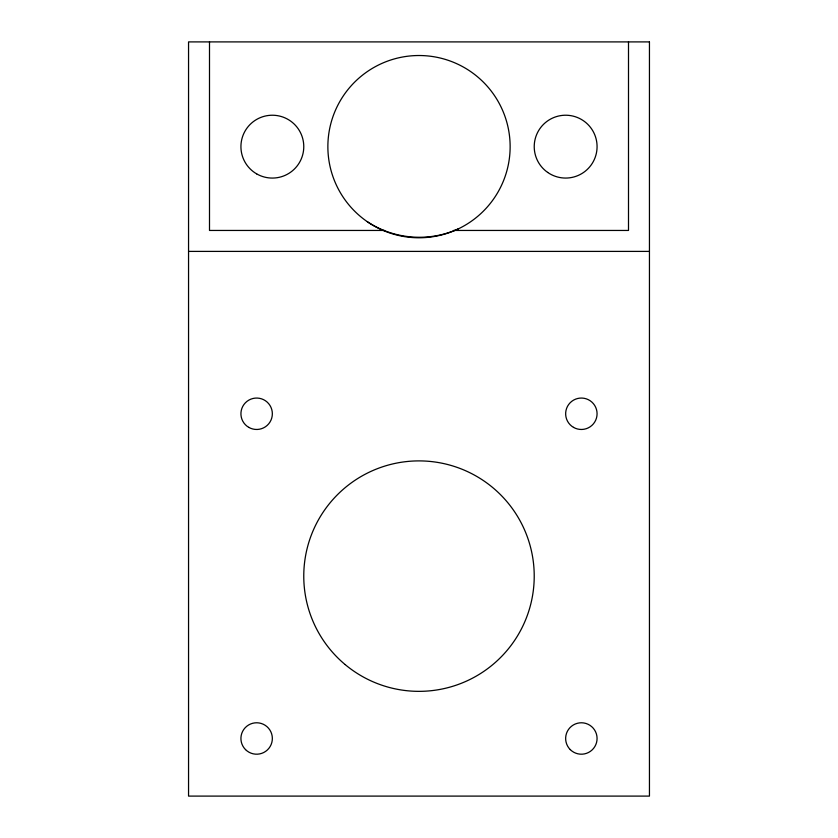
<?xml version="1.0" encoding="UTF-8"?>
<svg xmlns="http://www.w3.org/2000/svg" width="838" height="838" viewBox="0 0 838 838"><rect width="100%" height="100%" fill="white"/><g stroke="black" fill="none" stroke-linecap="round" stroke-linejoin="round"><path stroke-width="1.26" d="M458.177 228.931C428.983 242.234 394.07 239.469 367.337 221.724A91.133 91.133 0 0 1 379.824 64.369A91.133 91.133 0 0 1 509.85 153.857A91.133 91.133 0 0 1 367.337 221.724M384.433 230.45L209.5 230.45L209.5 41.9M453.494 230.45L628.5 230.45L628.5 41.9M188.55 251.4L649.45 251.4M649.45 41.9L188.55 41.9L188.55 796.1L649.45 796.1L649.45 41.9M256.638 173.864A31.425 31.425 0 0 0 303.775 146.65A31.425 31.425 0 0 0 256.638 119.436A31.425 31.425 0 0 0 256.638 173.864M547.675 172.419A31.425 31.425 0 0 0 596.96 149.332A31.425 31.425 0 0 0 552.315 118.189A31.425 31.425 0 0 0 547.675 172.419M345.099 664.534A115.225 115.225 0 0 0 532.507 595.923A115.225 115.225 0 0 0 379.384 467.918A115.225 115.225 0 0 0 345.099 664.534M570.249 749.601A15.713 15.713 0 0 0 596.541 742.552A15.713 15.713 0 0 0 577.298 723.309A15.713 15.713 0 0 0 570.249 749.601M573.506 427.37A15.713 15.713 0 0 0 597.075 413.763A15.713 15.713 0 0 0 573.506 400.155A15.713 15.713 0 0 0 573.506 427.37M248.781 427.37A15.713 15.713 0 0 0 272.35 413.763A15.713 15.713 0 0 0 248.781 400.155A15.713 15.713 0 0 0 248.781 427.37M245.524 749.601A15.713 15.713 0 0 0 271.816 742.552A15.713 15.713 0 0 0 252.573 723.309A15.713 15.713 0 0 0 245.524 749.601"/></g></svg>
